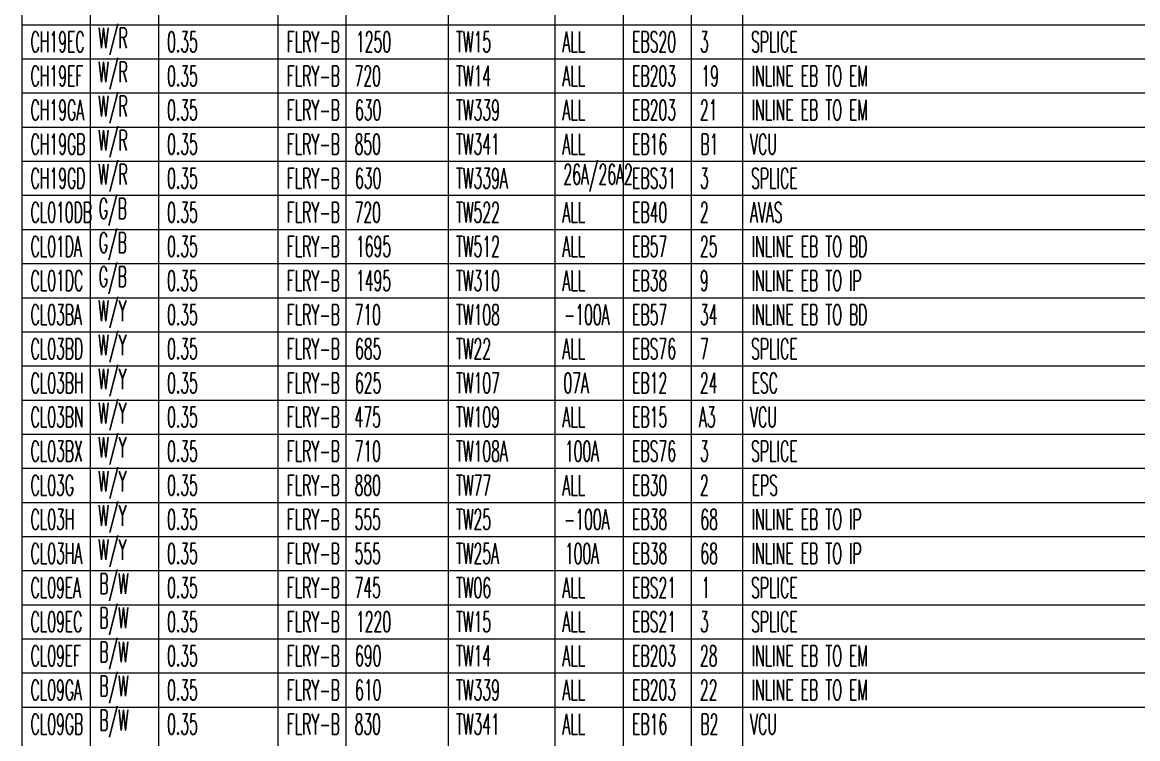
# Model space of a CAD drawing. Header units: inches. Extents: x 47316 to 59086, y 3141 to 11743.
# Drawn here: x 56189.8 to 56353.2, y 9978.3 to 10083.3 of the extents above; entities that cross this region are included whole.
import ezdxf

# ---------------------------------------------------------------- set-up
doc = ezdxf.new("R2010")
doc.units = ezdxf.units.IN
doc.header["$MEASUREMENT"] = 0
doc.styles.get("Standard").update_dxf_attribs({"font": ''})
doc.styles.get('Standard').set_extended_font_data('SimSun')

msp = doc.modelspace()

# ---------------------------------------------------------------- linework, layer by layer
at = {"color": 0, "linetype": 'Continuous', "lineweight": 15}
for p, q in [((56189.8, 9727.95), (56189.8, 10232.95)), ((56199.8, 9727.95), (56199.8, 10232.95)), ((56209.8, 9727.95), (56209.8, 10232.95)), ((56227.27, 9727.95), (56227.27, 10232.95)), ((56237.27, 9727.95), (56237.27, 10232.95)), ((56252.27, 9727.95), (56252.27, 10232.95)), ((56267.87, 9727.95), (56267.87, 10232.95)), ((56277.87, 9727.95), (56277.87, 10232.95)), ((56287.87, 9727.95), (56287.87, 10232.95)), ((56295.37, 9727.95), (56295.37, 10232.95)), ((56189.8, 10082.95), (56516.65, 10082.95)), ((56189.8, 10077.95), (56516.65, 10077.95)), ((56189.8, 10072.95), (56516.65, 10072.95)), ((56189.8, 10067.95), (56516.65, 10067.95)), ((56189.8, 10062.95), (56516.65, 10062.95)), ((56189.8, 10057.95), (56516.65, 10057.95)), ((56189.8, 10052.95), (56516.65, 10052.95)), ((56189.8, 10047.95), (56516.65, 10047.95)), ((56189.8, 10042.95), (56516.65, 10042.95)), ((56189.8, 10037.95), (56516.65, 10037.95)), ((56189.8, 10032.95), (56516.65, 10032.95)), ((56189.8, 10027.95), (56516.65, 10027.95)), ((56189.8, 10022.95), (56516.65, 10022.95)), ((56189.8, 10017.95), (56516.65, 10017.95)), ((56189.8, 10012.95), (56516.65, 10012.95)), ((56189.8, 10007.95), (56516.65, 10007.95)), ((56189.8, 10002.95), (56516.65, 10002.95)), ((56189.8, 9997.95), (56516.65, 9997.95)), ((56189.8, 9992.95), (56516.65, 9992.95)), ((56189.8, 9987.95), (56516.65, 9987.95)), ((56189.8, 9982.95), (56516.65, 9982.95))]:
    msp.add_line(p, q, dxfattribs=at)

# ---------------------------------------------------------------- texts
at = {"color": 7, "linetype": 'Continuous', "lineweight": 15, "char_height": 3, "attachment_point": 1}
for s, insert, width in [('\\Fromans.shx;\\W0.5000000000;\\T1.0000000000;\\o\\lCH19EC', (56191.02, 10081.95), 8.7857), ('\\Fromans.shx;\\W0.5000000000;\\T1.0000000000;\\o\\lW/R', (56200.95, 10082.52), 4.7857), ('\\Fromans.shx;\\W0.5000000000;\\T1.0000000000;\\o\\l0.35', (56211.02, 10081.95), 5), ('\\Fromans.shx;\\W0.5000000000;\\T1.0000000000;\\o\\lFLRY-B', (56228.56, 10081.95), 8.6429), ('\\Fromans.shx;\\W0.5000000000;\\T1.0000000000;\\o\\l1250', (56238.7, 10081.95), 5.7143), ('\\Fromans.shx;\\W0.5000000000;\\T1.0000000000;\\o\\lTW15', (56253.35, 10081.95), 5.7143), ('\\Fromans.shx;\\W0.5000000000;\\T1.0000000000;\\o\\lALL', (56268.95, 10081.95), 3.7143), ('\\Fromans.shx;\\W0.5000000000;\\T1.0000000000;\\o\\lEBS20', (56279.16, 10081.95), 7.1429), ('\\Fromans.shx;\\W0.5000000000;\\T1.0000000000;\\o\\l3', (56289.09, 10081.95), 1.4286), ('\\Fromans.shx;\\W0.5000000000;\\T1.0000000000;\\o\\lSPLICE', (56296.59, 10081.95), 7.5714), ('\\Fromans.shx;\\W0.5000000000;\\T1.0000000000;\\o\\lCH19EF', (56191.02, 10076.95), 8.5714), ('\\Fromans.shx;\\W0.5000000000;\\T1.0000000000;\\o\\lW/R', (56200.95, 10077.52), 4.7857), ('\\Fromans.shx;\\W0.5000000000;\\T1.0000000000;\\o\\l0.35', (56211.02, 10076.95), 5), ('\\Fromans.shx;\\W0.5000000000;\\T1.0000000000;\\o\\lFLRY-B', (56228.56, 10076.95), 8.6429), ('\\Fromans.shx;\\W0.5000000000;\\T1.0000000000;\\o\\l720', (56238.49, 10076.95), 4.2857), ('\\Fromans.shx;\\W0.5000000000;\\T1.0000000000;\\o\\lTW14', (56253.35, 10076.95), 5.7143), ('\\Fromans.shx;\\W0.5000000000;\\T1.0000000000;\\o\\lALL', (56268.95, 10076.95), 3.7143), ('\\Fromans.shx;\\W0.5000000000;\\T1.0000000000;\\o\\lEB203', (56279.16, 10076.95), 7.1429), ('\\Fromans.shx;\\W0.5000000000;\\T1.0000000000;\\o\\l19', (56289.3, 10076.95), 2.8571), ('\\Fromans.shx;\\W0.5000000000;\\T1.0000000000;\\o\\lINLINE EB TO EM', (56296.66, 10076.95), 20), ('\\Fromans.shx;\\W0.5000000000;\\T1.0000000000;\\o\\lCH19GA', (56191.02, 10071.95), 8.7143), ('\\Fromans.shx;\\W0.5000000000;\\T1.0000000000;\\o\\lW/R', (56200.95, 10072.52), 4.7857), ('\\Fromans.shx;\\W0.5000000000;\\T1.0000000000;\\o\\l0.35', (56211.02, 10071.95), 5), ('\\Fromans.shx;\\W0.5000000000;\\T1.0000000000;\\o\\lFLRY-B', (56228.56, 10071.95), 8.6429), ('\\Fromans.shx;\\W0.5000000000;\\T1.0000000000;\\o\\l630', (56238.56, 10071.95), 4.2857), ('\\Fromans.shx;\\W0.5000000000;\\T1.0000000000;\\o\\lTW339', (56253.35, 10071.95), 7.1429), ('\\Fromans.shx;\\W0.5000000000;\\T1.0000000000;\\o\\lALL', (56268.95, 10071.95), 3.7143), ('\\Fromans.shx;\\W0.5000000000;\\T1.0000000000;\\o\\lEB203', (56279.16, 10071.95), 7.1429), ('\\Fromans.shx;\\W0.5000000000;\\T1.0000000000;\\o\\l21', (56289.09, 10071.95), 2.8571), ('\\Fromans.shx;\\W0.5000000000;\\T1.0000000000;\\o\\lINLINE EB TO EM', (56296.66, 10071.95), 20), ('\\Fromans.shx;\\W0.5000000000;\\T1.0000000000;\\o\\lW/R', (56200.95, 10067.52), 4.7857), ('\\Fromans.shx;\\W0.5000000000;\\T1.0000000000;\\o\\lCH19GB', (56191.02, 10066.95), 8.9286), ('\\Fromans.shx;\\W0.5000000000;\\T1.0000000000;\\o\\l0.35', (56211.02, 10066.95), 5), ('\\Fromans.shx;\\W0.5000000000;\\T1.0000000000;\\o\\lFLRY-B', (56228.56, 10066.95), 8.6429), ('\\Fromans.shx;\\W0.5000000000;\\T1.0000000000;\\o\\l850', (56238.49, 10066.95), 4.2857), ('\\Fromans.shx;\\W0.5000000000;\\T1.0000000000;\\o\\lTW341', (56253.35, 10066.95), 7.1429), ('\\Fromans.shx;\\W0.5000000000;\\T1.0000000000;\\o\\lALL', (56268.95, 10066.95), 3.7143), ('\\Fromans.shx;\\W0.5000000000;\\T1.0000000000;\\o\\lEB16', (56279.16, 10066.95), 5.7143), ('\\Fromans.shx;\\W0.5000000000;\\T1.0000000000;\\o\\lB1', (56289.16, 10066.95), 2.9286), ('\\Fromans.shx;\\W0.5000000000;\\T1.0000000000;\\o\\lVCU', (56296.45, 10066.95), 4.3571), ('\\Fromans.shx;\\W0.5000000000;\\T1.0000000000;\\o\\lW/R', (56200.95, 10062.52), 4.7857), ('\\Fromans.shx;\\W0.5000000000;\\T1.0000000000;\\o\\l26A/26A2', (56269.09, 10062.52), 11.2857), ('\\Fromans.shx;\\W0.5000000000;\\T1.0000000000;\\o\\lCH19GD', (56191.02, 10061.95), 8.9286), ('\\Fromans.shx;\\W0.5000000000;\\T1.0000000000;\\o\\l0.35', (56211.02, 10061.95), 5), ('\\Fromans.shx;\\W0.5000000000;\\T1.0000000000;\\o\\lFLRY-B', (56228.56, 10061.95), 8.6429), ('\\Fromans.shx;\\W0.5000000000;\\T1.0000000000;\\o\\l630', (56238.56, 10061.95), 4.2857), ('\\Fromans.shx;\\W0.5000000000;\\T1.0000000000;\\o\\lTW339A', (56253.35, 10061.95), 8.4286), ('\\Fromans.shx;\\W0.5000000000;\\T1.0000000000;\\o\\lEBS31', (56279.16, 10061.95), 7.1429), ('\\Fromans.shx;\\W0.5000000000;\\T1.0000000000;\\o\\l3', (56289.09, 10061.95), 1.4286), ('\\Fromans.shx;\\W0.5000000000;\\T1.0000000000;\\o\\lSPLICE', (56296.59, 10061.95), 7.5714), ('\\Fromans.shx;\\W0.5000000000;\\T1.0000000000;\\o\\lG/B', (56201.02, 10057.52), 4.5714), ('\\Fromans.shx;\\W0.5000000000;\\T1.0000000000;\\o\\lCL010DB', (56191.02, 10056.95), 10), ('\\Fromans.shx;\\W0.5000000000;\\T1.0000000000;\\o\\l0.35', (56211.02, 10056.95), 5), ('\\Fromans.shx;\\W0.5000000000;\\T1.0000000000;\\o\\lFLRY-B', (56228.56, 10056.95), 8.6429), ('\\Fromans.shx;\\W0.5000000000;\\T1.0000000000;\\o\\l720', (56238.49, 10056.95), 4.2857), ('\\Fromans.shx;\\W0.5000000000;\\T1.0000000000;\\o\\lTW522', (56253.35, 10056.95), 7.1429), ('\\Fromans.shx;\\W0.5000000000;\\T1.0000000000;\\o\\lALL', (56268.95, 10056.95), 3.7143), ('\\Fromans.shx;\\W0.5000000000;\\T1.0000000000;\\o\\lEB40', (56279.16, 10056.95), 5.7143), ('\\Fromans.shx;\\W0.5000000000;\\T1.0000000000;\\o\\l2', (56289.09, 10056.95), 1.4286), ('\\Fromans.shx;\\W0.5000000000;\\T1.0000000000;\\o\\lAVAS', (56296.45, 10056.95), 5.2857), ('\\Fromans.shx;\\W0.5000000000;\\T1.0000000000;\\o\\lG/B', (56201.02, 10052.52), 4.5714), ('\\Fromans.shx;\\W0.5000000000;\\T1.0000000000;\\o\\lCL01DA', (56191.02, 10051.95), 8.3571), ('\\Fromans.shx;\\W0.5000000000;\\T1.0000000000;\\o\\l0.35', (56211.02, 10051.95), 5), ('\\Fromans.shx;\\W0.5000000000;\\T1.0000000000;\\o\\lFLRY-B', (56228.56, 10051.95), 8.6429), ('\\Fromans.shx;\\W0.5000000000;\\T1.0000000000;\\o\\l1695', (56238.7, 10051.95), 5.7143), ('\\Fromans.shx;\\W0.5000000000;\\T1.0000000000;\\o\\lTW512', (56253.35, 10051.95), 7.1429), ('\\Fromans.shx;\\W0.5000000000;\\T1.0000000000;\\o\\lALL', (56268.95, 10051.95), 3.7143), ('\\Fromans.shx;\\W0.5000000000;\\T1.0000000000;\\o\\lEB57', (56279.16, 10051.95), 5.7143), ('\\Fromans.shx;\\W0.5000000000;\\T1.0000000000;\\o\\l25', (56289.09, 10051.95), 2.8571), ('\\Fromans.shx;\\W0.5000000000;\\T1.0000000000;\\o\\lINLINE EB TO BD', (56296.66, 10051.95), 19.9286), ('\\Fromans.shx;\\W0.5000000000;\\T1.0000000000;\\o\\lG/B', (56201.02, 10047.52), 4.5714), ('\\Fromans.shx;\\W0.5000000000;\\T1.0000000000;\\o\\lCL01DC', (56191.02, 10046.95), 8.5714), ('\\Fromans.shx;\\W0.5000000000;\\T1.0000000000;\\o\\l0.35', (56211.02, 10046.95), 5), ('\\Fromans.shx;\\W0.5000000000;\\T1.0000000000;\\o\\lFLRY-B', (56228.56, 10046.95), 8.6429), ('\\Fromans.shx;\\W0.5000000000;\\T1.0000000000;\\o\\l1495', (56238.7, 10046.95), 5.7143), ('\\Fromans.shx;\\W0.5000000000;\\T1.0000000000;\\o\\lTW310', (56253.35, 10046.95), 7.1429), ('\\Fromans.shx;\\W0.5000000000;\\T1.0000000000;\\o\\lALL', (56268.95, 10046.95), 3.7143), ('\\Fromans.shx;\\W0.5000000000;\\T1.0000000000;\\o\\lEB38', (56279.16, 10046.95), 5.7143), ('\\Fromans.shx;\\W0.5000000000;\\T1.0000000000;\\o\\l9', (56289.09, 10046.95), 1.4286), ('\\Fromans.shx;\\W0.5000000000;\\T1.0000000000;\\o\\lINLINE EB TO IP', (56296.66, 10046.95), 19), ('\\Fromans.shx;\\W0.5000000000;\\T1.0000000000;\\o\\lW/Y', (56200.95, 10042.52), 4.5714), ('\\Fromans.shx;\\W0.5000000000;\\T1.0000000000;\\o\\lCL03BA', (56191.02, 10041.95), 8.3571), ('\\Fromans.shx;\\W0.5000000000;\\T1.0000000000;\\o\\l0.35', (56211.02, 10041.95), 5), ('\\Fromans.shx;\\W0.5000000000;\\T1.0000000000;\\o\\lFLRY-B', (56228.56, 10041.95), 8.6429), ('\\Fromans.shx;\\W0.5000000000;\\T1.0000000000;\\o\\l710', (56238.49, 10041.95), 4.2857), ('\\Fromans.shx;\\W0.5000000000;\\T1.0000000000;\\o\\lTW108', (56253.35, 10041.95), 7.1429), ('\\Fromans.shx;\\W0.5000000000;\\T1.0000000000;\\o\\l-100A', (56269.16, 10041.95), 7.4286), ('\\Fromans.shx;\\W0.5000000000;\\T1.0000000000;\\o\\lEB57', (56279.16, 10041.95), 5.7143), ('\\Fromans.shx;\\W0.5000000000;\\T1.0000000000;\\o\\l34', (56289.09, 10041.95), 2.8571), ('\\Fromans.shx;\\W0.5000000000;\\T1.0000000000;\\o\\lINLINE EB TO BD', (56296.66, 10041.95), 19.9286), ('\\Fromans.shx;\\W0.5000000000;\\T1.0000000000;\\o\\lW/Y', (56200.95, 10037.52), 4.5714), ('\\Fromans.shx;\\W0.5000000000;\\T1.0000000000;\\o\\lCL03BD', (56191.02, 10036.95), 8.5714), ('\\Fromans.shx;\\W0.5000000000;\\T1.0000000000;\\o\\l0.35', (56211.02, 10036.95), 5), ('\\Fromans.shx;\\W0.5000000000;\\T1.0000000000;\\o\\lFLRY-B', (56228.56, 10036.95), 8.6429), ('\\Fromans.shx;\\W0.5000000000;\\T1.0000000000;\\o\\l685', (56238.56, 10036.95), 4.2857), ('\\Fromans.shx;\\W0.5000000000;\\T1.0000000000;\\o\\lTW22', (56253.35, 10036.95), 5.7143), ('\\Fromans.shx;\\W0.5000000000;\\T1.0000000000;\\o\\lALL', (56268.95, 10036.95), 3.7143), ('\\Fromans.shx;\\W0.5000000000;\\T1.0000000000;\\o\\lEBS76', (56279.16, 10036.95), 7.1429), ('\\Fromans.shx;\\W0.5000000000;\\T1.0000000000;\\o\\l7', (56289.09, 10036.95), 1.4286), ('\\Fromans.shx;\\W0.5000000000;\\T1.0000000000;\\o\\lSPLICE', (56296.59, 10036.95), 7.5714), ('\\Fromans.shx;\\W0.5000000000;\\T1.0000000000;\\o\\lW/Y', (56200.95, 10032.52), 4.5714), ('\\Fromans.shx;\\W0.5000000000;\\T1.0000000000;\\o\\lCL03BH', (56191.02, 10031.95), 8.6429), ('\\Fromans.shx;\\W0.5000000000;\\T1.0000000000;\\o\\l0.35', (56211.02, 10031.95), 5), ('\\Fromans.shx;\\W0.5000000000;\\T1.0000000000;\\o\\lFLRY-B', (56228.56, 10031.95), 8.6429), ('\\Fromans.shx;\\W0.5000000000;\\T1.0000000000;\\o\\l625', (56238.56, 10031.95), 4.2857), ('\\Fromans.shx;\\W0.5000000000;\\T1.0000000000;\\o\\lTW107', (56253.35, 10031.95), 7.1429), ('\\Fromans.shx;\\W0.5000000000;\\T1.0000000000;\\o\\l07A', (56269.09, 10031.95), 4.1429), ('\\Fromans.shx;\\W0.5000000000;\\T1.0000000000;\\o\\lEB12', (56279.16, 10031.95), 5.7143), ('\\Fromans.shx;\\W0.5000000000;\\T1.0000000000;\\o\\l24', (56289.09, 10031.95), 2.8571), ('\\Fromans.shx;\\W0.5000000000;\\T1.0000000000;\\o\\lESC', (56296.66, 10031.95), 4.2857), ('\\Fromans.shx;\\W0.5000000000;\\T1.0000000000;\\o\\lW/Y', (56200.95, 10027.52), 4.5714), ('\\Fromans.shx;\\W0.5000000000;\\T1.0000000000;\\o\\lCL03BN', (56191.02, 10026.95), 8.6429), ('\\Fromans.shx;\\W0.5000000000;\\T1.0000000000;\\o\\l0.35', (56211.02, 10026.95), 5), ('\\Fromans.shx;\\W0.5000000000;\\T1.0000000000;\\o\\lFLRY-B', (56228.56, 10026.95), 8.6429), ('\\Fromans.shx;\\W0.5000000000;\\T1.0000000000;\\o\\l475', (56238.49, 10026.95), 4.2857), ('\\Fromans.shx;\\W0.5000000000;\\T1.0000000000;\\o\\lTW109', (56253.35, 10026.95), 7.1429), ('\\Fromans.shx;\\W0.5000000000;\\T1.0000000000;\\o\\lALL', (56268.95, 10026.95), 3.7143), ('\\Fromans.shx;\\W0.5000000000;\\T1.0000000000;\\o\\lEB15', (56279.16, 10026.95), 5.7143), ('\\Fromans.shx;\\W0.5000000000;\\T1.0000000000;\\o\\lA3', (56288.95, 10026.95), 2.7143), ('\\Fromans.shx;\\W0.5000000000;\\T1.0000000000;\\o\\lVCU', (56296.45, 10026.95), 4.3571), ('\\Fromans.shx;\\W0.5000000000;\\T1.0000000000;\\o\\lW/Y', (56200.95, 10022.52), 4.5714), ('\\Fromans.shx;\\W0.5000000000;\\T1.0000000000;\\o\\lCL03BX', (56191.02, 10021.95), 8.5), ('\\Fromans.shx;\\W0.5000000000;\\T1.0000000000;\\o\\l0.35', (56211.02, 10021.95), 5), ('\\Fromans.shx;\\W0.5000000000;\\T1.0000000000;\\o\\lFLRY-B', (56228.56, 10021.95), 8.6429), ('\\Fromans.shx;\\W0.5000000000;\\T1.0000000000;\\o\\l710', (56238.49, 10021.95), 4.2857), ('\\Fromans.shx;\\W0.5000000000;\\T1.0000000000;\\o\\lTW108A', (56253.35, 10021.95), 8.4286), ('\\Fromans.shx;\\W0.5000000000;\\T1.0000000000;\\o\\l100A', (56269.3, 10021.95), 5.5714), ('\\Fromans.shx;\\W0.5000000000;\\T1.0000000000;\\o\\lEBS76', (56279.16, 10021.95), 7.1429), ('\\Fromans.shx;\\W0.5000000000;\\T1.0000000000;\\o\\l3', (56289.09, 10021.95), 1.4286), ('\\Fromans.shx;\\W0.5000000000;\\T1.0000000000;\\o\\lSPLICE', (56296.59, 10021.95), 7.5714), ('\\Fromans.shx;\\W0.5000000000;\\T1.0000000000;\\o\\lW/Y', (56200.95, 10017.52), 4.5714), ('\\Fromans.shx;\\W0.5000000000;\\T1.0000000000;\\o\\lCL03G', (56191.02, 10016.95), 7.0714), ('\\Fromans.shx;\\W0.5000000000;\\T1.0000000000;\\o\\l0.35', (56211.02, 10016.95), 5), ('\\Fromans.shx;\\W0.5000000000;\\T1.0000000000;\\o\\lFLRY-B', (56228.56, 10016.95), 8.6429), ('\\Fromans.shx;\\W0.5000000000;\\T1.0000000000;\\o\\l880', (56238.49, 10016.95), 4.2857), ('\\Fromans.shx;\\W0.5000000000;\\T1.0000000000;\\o\\lTW77', (56253.35, 10016.95), 5.7143), ('\\Fromans.shx;\\W0.5000000000;\\T1.0000000000;\\o\\lALL', (56268.95, 10016.95), 3.7143), ('\\Fromans.shx;\\W0.5000000000;\\T1.0000000000;\\o\\lEB30', (56279.16, 10016.95), 5.7143), ('\\Fromans.shx;\\W0.5000000000;\\T1.0000000000;\\o\\l2', (56289.09, 10016.95), 1.4286), ('\\Fromans.shx;\\W0.5000000000;\\T1.0000000000;\\o\\lEPS', (56296.66, 10016.95), 4.2857), ('\\Fromans.shx;\\W0.5000000000;\\T1.0000000000;\\o\\lW/Y', (56200.95, 10012.52), 4.5714), ('\\Fromans.shx;\\W0.5000000000;\\T1.0000000000;\\o\\lCL03H', (56191.02, 10011.95), 7.1429), ('\\Fromans.shx;\\W0.5000000000;\\T1.0000000000;\\o\\l0.35', (56211.02, 10011.95), 5), ('\\Fromans.shx;\\W0.5000000000;\\T1.0000000000;\\o\\lFLRY-B', (56228.56, 10011.95), 8.6429), ('\\Fromans.shx;\\W0.5000000000;\\T1.0000000000;\\o\\l555', (56238.49, 10011.95), 4.2857), ('\\Fromans.shx;\\W0.5000000000;\\T1.0000000000;\\o\\lTW25', (56253.35, 10011.95), 5.7143), ('\\Fromans.shx;\\W0.5000000000;\\T1.0000000000;\\o\\l-100A', (56269.16, 10011.95), 7.4286), ('\\Fromans.shx;\\W0.5000000000;\\T1.0000000000;\\o\\lEB38', (56279.16, 10011.95), 5.7143), ('\\Fromans.shx;\\W0.5000000000;\\T1.0000000000;\\o\\l68', (56289.16, 10011.95), 2.8571), ('\\Fromans.shx;\\W0.5000000000;\\T1.0000000000;\\o\\lINLINE EB TO IP', (56296.66, 10011.95), 19), ('\\Fromans.shx;\\W0.5000000000;\\T1.0000000000;\\o\\lCL03HA', (56191.02, 10006.95), 8.4286), ('\\Fromans.shx;\\W0.5000000000;\\T1.0000000000;\\o\\lW/Y', (56200.95, 10007.52), 4.5714), ('\\Fromans.shx;\\W0.5000000000;\\T1.0000000000;\\o\\l0.35', (56211.02, 10006.95), 5), ('\\Fromans.shx;\\W0.5000000000;\\T1.0000000000;\\o\\lFLRY-B', (56228.56, 10006.95), 8.6429), ('\\Fromans.shx;\\W0.5000000000;\\T1.0000000000;\\o\\l555', (56238.49, 10006.95), 4.2857), ('\\Fromans.shx;\\W0.5000000000;\\T1.0000000000;\\o\\lTW25A', (56253.35, 10006.95), 7), ('\\Fromans.shx;\\W0.5000000000;\\T1.0000000000;\\o\\l100A', (56269.3, 10006.95), 5.5714), ('\\Fromans.shx;\\W0.5000000000;\\T1.0000000000;\\o\\lEB38', (56279.16, 10006.95), 5.7143), ('\\Fromans.shx;\\W0.5000000000;\\T1.0000000000;\\o\\l68', (56289.16, 10006.95), 2.8571), ('\\Fromans.shx;\\W0.5000000000;\\T1.0000000000;\\o\\lINLINE EB TO IP', (56296.66, 10006.95), 19), ('\\Fromans.shx;\\W0.5000000000;\\T1.0000000000;\\o\\lCL09EA', (56191.02, 10001.95), 8.2143), ('\\Fromans.shx;\\W0.5000000000;\\T1.0000000000;\\o\\lB/W', (56201.09, 10002.52), 4.7857), ('\\Fromans.shx;\\W0.5000000000;\\T1.0000000000;\\o\\l0.35', (56211.02, 10001.95), 5), ('\\Fromans.shx;\\W0.5000000000;\\T1.0000000000;\\o\\lFLRY-B', (56228.56, 10001.95), 8.6429), ('\\Fromans.shx;\\W0.5000000000;\\T1.0000000000;\\o\\l745', (56238.49, 10001.95), 4.2857), ('\\Fromans.shx;\\W0.5000000000;\\T1.0000000000;\\o\\lTW06', (56253.35, 10001.95), 5.7143), ('\\Fromans.shx;\\W0.5000000000;\\T1.0000000000;\\o\\lALL', (56268.95, 10001.95), 3.7143), ('\\Fromans.shx;\\W0.5000000000;\\T1.0000000000;\\o\\lEBS21', (56279.16, 10001.95), 7.1429), ('\\Fromans.shx;\\W0.5000000000;\\T1.0000000000;\\o\\l1', (56289.3, 10001.95), 1.4286), ('\\Fromans.shx;\\W0.5000000000;\\T1.0000000000;\\o\\lSPLICE', (56296.59, 10001.95), 7.5714), ('\\Fromans.shx;\\W0.5000000000;\\T1.0000000000;\\o\\lCL09EC', (56191.02, 9996.95), 8.4286), ('\\Fromans.shx;\\W0.5000000000;\\T1.0000000000;\\o\\lB/W', (56201.09, 9997.52), 4.7857), ('\\Fromans.shx;\\W0.5000000000;\\T1.0000000000;\\o\\l0.35', (56211.02, 9996.95), 5), ('\\Fromans.shx;\\W0.5000000000;\\T1.0000000000;\\o\\lFLRY-B', (56228.56, 9996.95), 8.6429), ('\\Fromans.shx;\\W0.5000000000;\\T1.0000000000;\\o\\l1220', (56238.7, 9996.95), 5.7143), ('\\Fromans.shx;\\W0.5000000000;\\T1.0000000000;\\o\\lTW15', (56253.35, 9996.95), 5.7143), ('\\Fromans.shx;\\W0.5000000000;\\T1.0000000000;\\o\\lALL', (56268.95, 9996.95), 3.7143), ('\\Fromans.shx;\\W0.5000000000;\\T1.0000000000;\\o\\lEBS21', (56279.16, 9996.95), 7.1429), ('\\Fromans.shx;\\W0.5000000000;\\T1.0000000000;\\o\\l3', (56289.09, 9996.95), 1.4286), ('\\Fromans.shx;\\W0.5000000000;\\T1.0000000000;\\o\\lSPLICE', (56296.59, 9996.95), 7.5714), ('\\Fromans.shx;\\W0.5000000000;\\T1.0000000000;\\o\\lCL09EF', (56191.02, 9991.95), 8.2143), ('\\Fromans.shx;\\W0.5000000000;\\T1.0000000000;\\o\\lB/W', (56201.09, 9992.52), 4.7857), ('\\Fromans.shx;\\W0.5000000000;\\T1.0000000000;\\o\\l0.35', (56211.02, 9991.95), 5), ('\\Fromans.shx;\\W0.5000000000;\\T1.0000000000;\\o\\lFLRY-B', (56228.56, 9991.95), 8.6429), ('\\Fromans.shx;\\W0.5000000000;\\T1.0000000000;\\o\\l690', (56238.56, 9991.95), 4.2857), ('\\Fromans.shx;\\W0.5000000000;\\T1.0000000000;\\o\\lTW14', (56253.35, 9991.95), 5.7143), ('\\Fromans.shx;\\W0.5000000000;\\T1.0000000000;\\o\\lALL', (56268.95, 9991.95), 3.7143), ('\\Fromans.shx;\\W0.5000000000;\\T1.0000000000;\\o\\lEB203', (56279.16, 9991.95), 7.1429), ('\\Fromans.shx;\\W0.5000000000;\\T1.0000000000;\\o\\l28', (56289.09, 9991.95), 2.8571), ('\\Fromans.shx;\\W0.5000000000;\\T1.0000000000;\\o\\lINLINE EB TO EM', (56296.66, 9991.95), 20), ('\\Fromans.shx;\\W0.5000000000;\\T1.0000000000;\\o\\lCL09GA', (56191.02, 9986.95), 8.3571), ('\\Fromans.shx;\\W0.5000000000;\\T1.0000000000;\\o\\lB/W', (56201.09, 9987.52), 4.7857), ('\\Fromans.shx;\\W0.5000000000;\\T1.0000000000;\\o\\l0.35', (56211.02, 9986.95), 5), ('\\Fromans.shx;\\W0.5000000000;\\T1.0000000000;\\o\\lFLRY-B', (56228.56, 9986.95), 8.6429), ('\\Fromans.shx;\\W0.5000000000;\\T1.0000000000;\\o\\l610', (56238.56, 9986.95), 4.2857), ('\\Fromans.shx;\\W0.5000000000;\\T1.0000000000;\\o\\lTW339', (56253.35, 9986.95), 7.1429), ('\\Fromans.shx;\\W0.5000000000;\\T1.0000000000;\\o\\lALL', (56268.95, 9986.95), 3.7143), ('\\Fromans.shx;\\W0.5000000000;\\T1.0000000000;\\o\\lEB203', (56279.16, 9986.95), 7.1429), ('\\Fromans.shx;\\W0.5000000000;\\T1.0000000000;\\o\\l22', (56289.09, 9986.95), 2.8571), ('\\Fromans.shx;\\W0.5000000000;\\T1.0000000000;\\o\\lINLINE EB TO EM', (56296.66, 9986.95), 20), ('\\Fromans.shx;\\W0.5000000000;\\T1.0000000000;\\o\\lB/W', (56201.09, 9982.52), 4.7857), ('\\Fromans.shx;\\W0.5000000000;\\T1.0000000000;\\o\\lCL09GB', (56191.02, 9981.95), 8.5714), ('\\Fromans.shx;\\W0.5000000000;\\T1.0000000000;\\o\\l0.35', (56211.02, 9981.95), 5), ('\\Fromans.shx;\\W0.5000000000;\\T1.0000000000;\\o\\lFLRY-B', (56228.56, 9981.95), 8.6429), ('\\Fromans.shx;\\W0.5000000000;\\T1.0000000000;\\o\\l830', (56238.49, 9981.95), 4.2857), ('\\Fromans.shx;\\W0.5000000000;\\T1.0000000000;\\o\\lTW341', (56253.35, 9981.95), 7.1429), ('\\Fromans.shx;\\W0.5000000000;\\T1.0000000000;\\o\\lALL', (56268.95, 9981.95), 3.7143), ('\\Fromans.shx;\\W0.5000000000;\\T1.0000000000;\\o\\lEB16', (56279.16, 9981.95), 5.7143), ('\\Fromans.shx;\\W0.5000000000;\\T1.0000000000;\\o\\lB2', (56289.16, 9981.95), 2.9286), ('\\Fromans.shx;\\W0.5000000000;\\T1.0000000000;\\o\\lVCU', (56296.45, 9981.95), 4.3571)]:
    msp.add_mtext(s, dxfattribs=dict(at, insert=insert, width=width))

doc.saveas('drawing.dxf')
